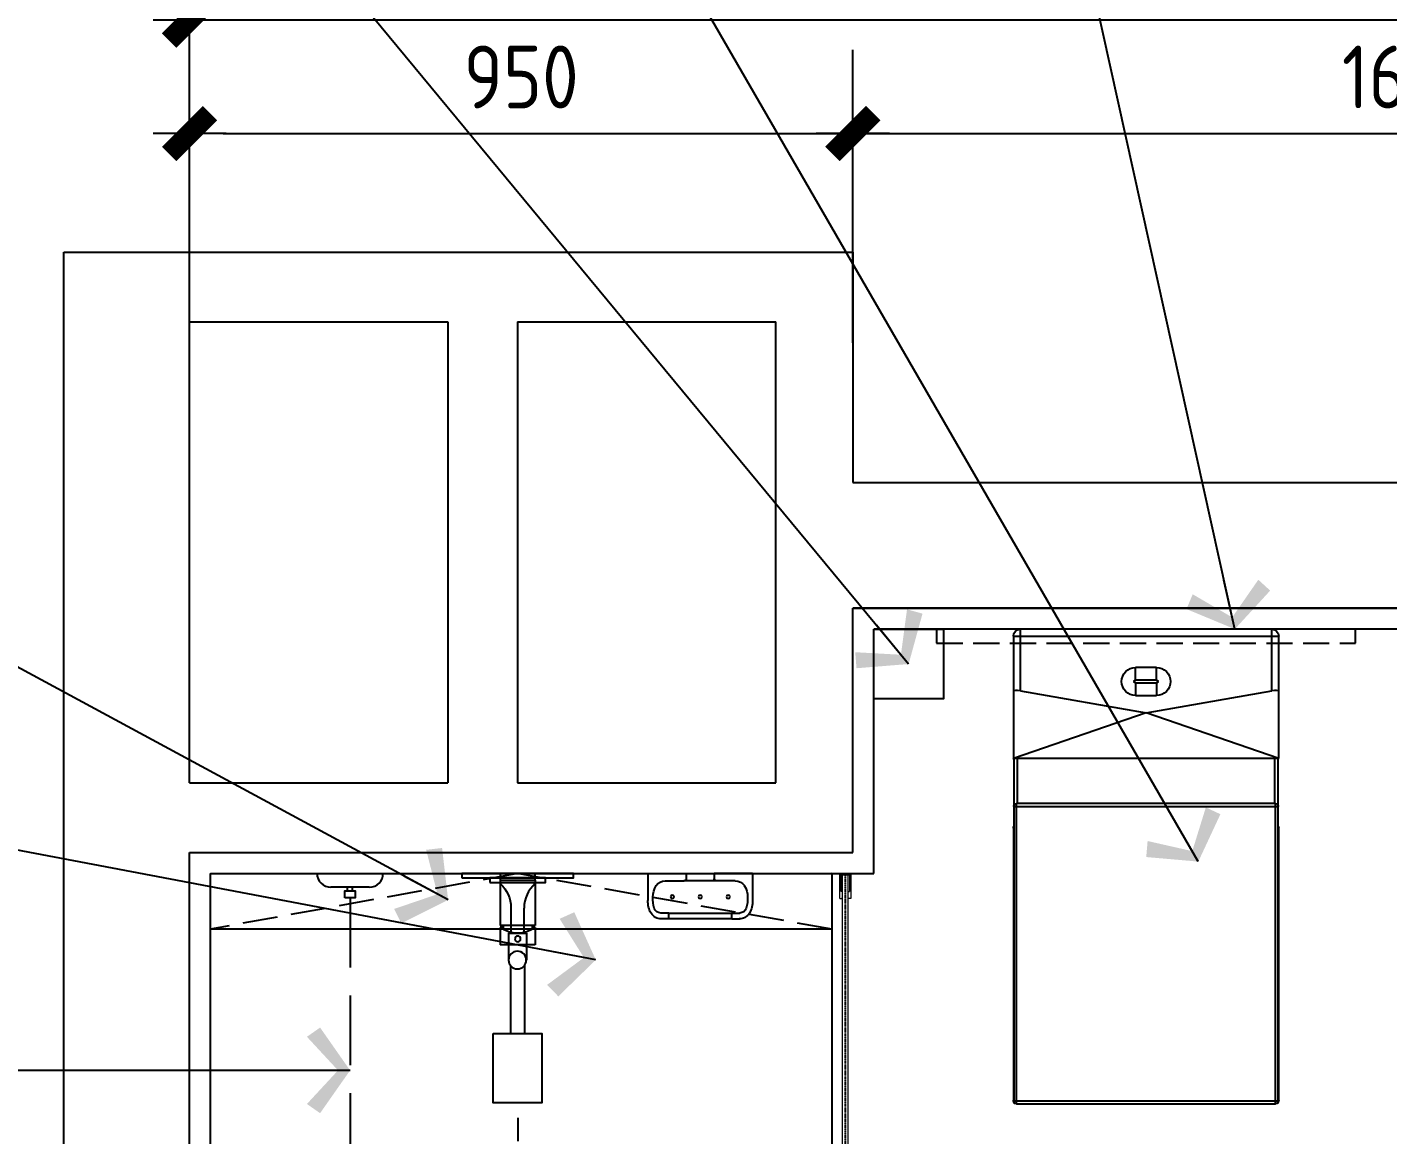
# Model space of a CAD drawing. Extents: x 220391 to 385981, y 332279 to 483868.
# Drawn here: x 246484 to 248432, y 480715 to 482301 of the extents above; entities that cross this region are included whole.
import ezdxf

# ---------------------------------------------------------------- set-up
doc = ezdxf.new("R2010")
doc.units = 0
doc.header["$MEASUREMENT"] = 0
for name, pattern in [('115C2家具布置$0$DASH', [0.35, 0.25, -0.1]), ('DASH', [0.35, 0.25, -0.1]), ('家具平面底图$0$DOM-虚线', [0.35, 0.25, -0.1]), ('家具平面底图$0$DOM-门开启线', [0.666666, 0.333333, -0.111111, 0.111111, -0.111111])]:
    doc.linetypes.add(name, pattern=pattern)
doc.layers.add('115C2家具布置$0$P-10-洁具、厨具-Time', color=1, linetype='Continuous', lineweight=0)
for name, color, linetype in [('F-洁具-DOM', 1, 'Continuous'), ('墙体', 4, 'Continuous'), ('窗', 4, 'Continuous')]:
    doc.layers.add(name, color=color, linetype=linetype)
doc.styles.add('DOM-romans.shx', font='dim.shx')
doc.dimstyles.new('DOM_DIM_1 80', dxfattribs={"dimscale": 60, "dimtxt": 1.5, "dimasz": 0.8, "dimexe": 2, "dimexo": 1.5, "dimgap": 0.6, "dimtad": 1, "dimdec": 0, "dimrnd": 5, "dimzin": 12, "dimdsep": 46, "dimtxsty": 'DOM-romans.shx', "dimblk": 'DOM_Dimension_Tick', "dimcen": 0.125, "dimclrd": 44, "dimclre": 44, "dimclrt": 50, "dimadec": 0, "dimazin": 0, "dimtfac": 1, "dimtdec": 0, "dimtix": 1, "dimtmove": 2, "dimatfit": 3, "dimldrblk": 'DOM_Leader_Arrow', "dimfxl": 0, "dimtvp": 1, "dimtolj": 1, "dimtzin": 0, "dimarcsym": 0})

# ---------------------------------------------------------------- blocks, each defined once
blk = doc.blocks.new('*U527')
at = {"color": 8}
for p, q in [((225229.4, -9382.4), (225219.8, -9418.2)), ((225243.9, -9386.3), (225229.4, -9382.4)), ((225234.3, -9422), (225243.9, -9386.3)), ((225240, -9400.8), (225225.5, -9396.9))]:
    blk.add_line(p, q, dxfattribs=at)
for p, q in [((224569.3, -9571.6), (224569.3, -9555.6)), ((224569.3, -9555.6), (224605.3, -9555.6)), ((224571.3, -9557.6), (224595.3, -9557.6)), ((224571.3, -9560.6), (224572.3, -9559.6)), ((224571.3, -9566.6), (224571.3, -9560.6)), ((224571.3, -9566.6), (224572.3, -9567.6)), ((225084.3, -9559.6), (224572.3, -9559.6)), ((225084.3, -9567.6), (224572.3, -9567.6)), ((224595.3, -9559.6), (224595.3, -9557.6)), ((224605.3, -9559.6), (224595.3, -9559.6)), ((224595.3, -9559.6), (224595.3, -9559.6)), ((224605.3, -9567.6), (224595.3, -9567.6)), ((224595.3, -9567.6), (224595.3, -9569.6)), ((224605.3, -9555.6), (224605.3, -9559.6)), ((224605.3, -9571.6), (224605.3, -9567.6)), ((225084.3, -9559.6), (225085.3, -9560.6)), ((225084.3, -9567.6), (225085.3, -9566.6)), ((225085.3, -9560.6), (225085.3, -9566.6)), ((224605.3, -9571.6), (224569.3, -9571.6)), ((224595.3, -9569.6), (224571.3, -9569.6)), ((224603.3, -9569.6), (224603.3, -9569.6))]:
    blk.add_line(p, q)
at = {"ltscale": 1000}
blk.add_line((224571.3, -9569.6), (224571.3, -9557.6), dxfattribs=at)
for points in [[(225724.9, -9563.9), (225723.7, -9564.6), (225107.4, -9399.4), (225106.7, -9398.2), (225108.3, -9392.4), (225109.5, -9391.7), (225725.8, -9556.8), (225726.5, -9558.1)], [(225678.7, -9543.2), (225731.8, -9557.4), (225732.3, -9555.5), (225730.2, -9551.8), (225680, -9538.4)], [(225735.3, -9588.6), (225739.3, -9588.6), (225739.3, -9538.6), (225735.3, -9538.6)], [(225676.1, -9552.9), (225729.2, -9567.1), (225728.7, -9569), (225725, -9571.1), (225674.8, -9557.7)], [(225724.4, -9565.8), (225734.1, -9568.4), (225736.6, -9558.7), (225727, -9556.1)]]:
    blk.add_lwpolyline(points, close=True)
at = {"color": 8}
for points in [[(225496.4, -9545.1), (225206.6, -9467.4), (225216.2, -9431.7)], [(225230.7, -9435.6), (225213.3, -9430.9), (225214, -9428), (225216.9, -9428.8)], [(225234.3, -9422), (225216.9, -9417.4), (225216.1, -9420.3), (225219, -9421.1)], [(225216.9, -9428.8), (225231.4, -9432.7), (225234.3, -9433.4), (225233.6, -9436.3), (225230.7, -9435.6)], [(225219, -9421.1), (225233.5, -9424.9), (225236.4, -9425.7), (225237.2, -9422.8), (225234.3, -9422)], [(225230.7, -9435.6), (225225, -9456.8), (225485.8, -9526.7), (225491.5, -9505.4)], [(225505.9, -9509.3), (225488.6, -9504.7), (225489.3, -9501.8), (225492.2, -9502.5)], [(225509.6, -9495.8), (225492.2, -9491.1), (225491.4, -9494), (225494.3, -9494.8)], [(225492.2, -9502.5), (225506.7, -9506.4), (225509.6, -9507.2), (225508.8, -9510.1), (225505.9, -9509.3)], [(225494.3, -9494.8), (225508.8, -9498.7), (225511.7, -9499.5), (225512.5, -9496.6), (225509.6, -9495.8)], [(225496.4, -9545.1), (225505.9, -9509.3)]]:
    blk.add_lwpolyline(points, dxfattribs=at)
at = {"linetype": '115C2家具布置$0$DASH', "ltscale": 0.2}
blk.add_arc((225720.2, -9561.6), 634.8, 164.8195, 180.1805, dxfattribs=at)
at = {"layer": 'Defpoints', "color": 8, "linetype": '115C2家具布置$0$DASH', "ltscale": 0.1}
blk.add_line((225735.3, -9563.6), (224571.3, -9563.6), dxfattribs=at)
blk = doc.blocks.new('家具平面底图$0$A$C3001446E')
at = {"color": 8, "linetype": '家具平面底图$0$DOM-门开启线', "ltscale": 100}
for p, q in [((-500, 150), (-500, -150)), ((-350, 0), (-650, 0))]:
    blk.add_line(p, q, dxfattribs=at)
for p, q in [((-102.2, 25, 0), (-102.2, -25, 0)), ((-77.2, 25, 0), (-102.2, 25, 0)), ((-74.7, 20.8, 0), (-79.9, 20.8, 0)), ((-77.2, 25, 0), (-77.2, 20.8, 0)), ((-13, 25, 0), (-74.7, 25, 0)), ((-77.2, -25, 0), (-102.2, -25, 0)), ((-74.7, -20.8, 0), (-79.9, -20.8, 0)), ((-77.2, -20.8, 0), (-77.2, -25, 0)), ((-13, -25, 0), (-74.7, -25, 0))]:
    blk.add_line(p, q)
at = {"color": 8}
blk.add_line((-74.7, 25, 0), (-74.7, -25, 0), dxfattribs=at)
at = {"color": 250}
for p, q in [((-131.9, 9.6), (-229.4, 9.6)), ((-85.6, 12.4), (-124.2, 12.4)), ((-85.6, -13.1), (-85.6, 12.4)), ((-85.6, -9.7), (-85.6, 9)), ((-85.6, 9), (-49.5, 9)), ((-131.9, -10.4), (-229.4, -10.4)), ((-85.6, -13.1), (-124.2, -13.1)), ((0, -25), (-5.9, -25))]:
    blk.add_line(p, q, dxfattribs=at)
at = {"linetype": '家具平面底图$0$DOM-虚线', "ltscale": 100}
blk.add_lwpolyline([(-600, -100), (-600, 100), (-400, 100), (-400, -100)], close=True, dxfattribs=at)
at = {"color": 8, "linetype": '家具平面底图$0$DOM-虚线', "ltscale": 100}
blk.add_lwpolyline([(-590, -90), (-590, 90), (-410, 90), (-410, -90)], close=True, dxfattribs=at)
for points in [[(-6.5, -80), (-6.5, 80), (0, 80), (0, -80)], [(-13, -40), (-13, 40), (-6.5, 40), (-6.5, -40)]]:
    blk.add_lwpolyline(points, close=True)
at = {"color": 250}
for points in [[(-229.4, -35.4), (-229.4, 34.6), (-328.7, 34.6), (-328.7, -35.4)], [(0, -25), (-9.8, -25), (-9.8, 25), (0, 25)]]:
    blk.add_lwpolyline(points, close=True, dxfattribs=at)
for points in [[(-9.8, 25), (-14.6, 25, -0.211273), (-49.5, 9, -0.201002)], [(-9.8, -25), (-14.6, -25, 0.210081), (-49.1, -9.7), (-85.6, -9.7)]]:
    blk.add_lwpolyline(points, format="xyb", dxfattribs=at)
blk.add_circle((-124, -0.4), 12.7, dxfattribs=at)
at = {"color": 8}
blk.add_circle((-93.8, 0), 4.17, dxfattribs=at)
blk.add_arc((-43.8, 0, 0), 41.7, 143.1301, 216.8699, dxfattribs=at)
blk = doc.blocks.new('家具平面底图$0$A$C591D7FFC')
at = {"linetype": '家具平面底图$0$DOM-虚线', "ltscale": 150}
blk.add_lwpolyline([(300, -20), (-300, -20), (-300, 0), (300, 0)], close=True, dxfattribs=at)
blk = doc.blocks.new('家具平面底图$0$A$C619B377B')
at = {"linetype": 'Continuous'}
for p, q in [((-180, 0), (180, 0)), ((-190, -185.2), (-190, -10)), ((190, -10), (190, -185.2)), ((-189.5, -186.2), (-190, -185.2)), ((-189.5, -676), (-189.5, -186.1)), ((-184.5, -185.2), (184.5, -185.2)), ((189.5, -186.2), (190, -185.2)), ((189.5, -186.1), (189.5, -676)), ((189.5, -254), (-189.5, -254)), ((185.5, -680), (-185.5, -680))]:
    blk.add_line(p, q, dxfattribs=at)
at = {"color": 8, "linetype": 'Continuous'}
for p, q in [((-180, -88.3), (-180, 0)), ((180, -88.3), (180, 0)), ((190, -10), (-190, -10)), ((-15, -55), (15, -55)), ((-15, -73), (-15, -55)), ((15, -73), (15, -55)), ((-15, -73), (15, -73)), ((15, -77), (-15, -77)), ((-15, -77), (-15, -95)), ((15, -77), (15, -95)), ((0, -120), (-180, -88.3)), ((15, -95), (-15, -95)), ((180, -88.3), (0, -120)), ((-190, -185.2), (0, -120)), ((0, -120), (190, -185.2)), ((-184.5, -250), (-184.5, -185.2)), ((184.5, -185.2), (184.5, -250)), ((-185.5, -250), (185.5, -250)), ((-185.5, -680), (-185.5, -250)), ((185.5, -680), (185.5, -250)), ((-189.5, -285), (-190, -285)), ((-190, -675), (-190, -285)), ((190, -285), (189.5, -285)), ((190, -285), (190, -675)), ((-190, -675), (-189.5, -675)), ((-189.5, -676), (189.5, -676)), ((-188.7, -679.1), (-188.4, -678.8)), ((188.4, -678.8), (188.7, -679.1)), ((189.9, -675), (190, -675))]:
    blk.add_line(p, q, dxfattribs=at)
at = {"linetype": 'Continuous'}
for centre, radius, start, end in [((-180, -10), 10, 90, 180), ((-185.5, -676), 4, 180, 270), ((185.5, -676), 4, 270, 0)]:
    blk.add_arc(centre, radius, start, end, dxfattribs=at)
at = {"color": 8, "linetype": 'Continuous'}
for centre, radius, start, end in [((180, -10), 10, 0, 90), ((-15, -75), 20, 90, 270), ((15, -75), 20, 270, 90), ((-15, -75), 2, 90, 270), ((15, -75), 2, 270, 90), ((-185.5, -254), 4, 90, 180), ((185.5, -254), 4, 0, 90), ((-185, -285), 5, 155.1791, 180), ((185, -285), 5, 0, 24.7583), ((-185, -675), 5, 180, 217.3553), ((-175, -674.8), 14.5, 191.2565, 193.3174), ((-175.6, -674.9), 13.9, 193.3081, 196.9705), ((-186.9, -676.4), 3.26, 232.0237, 236.5582), ((-183.6, -663.5), 16.5, 252.0625, 255.3707), ((-183.5, -662.9), 17.1, 255.3597, 256.5632), ((183.5, -662.9), 17.1, 283.4368, 284.6403), ((183.6, -663.5), 16.5, 284.6293, 287.9375), ((186.9, -676.4), 3.26, 303.4418, 307.9763), ((175.6, -674.9), 13.9, 343.0295, 346.6919), ((185, -675), 5, 322.6233, 0), ((175, -674.8), 14.5, 346.6826, 348.7435)]:
    blk.add_arc(centre, radius, start, end, dxfattribs=at)
at = {"color": 8, "linetype": 'Continuous', "extrusion": (0, 0, -1)}
for centre, major_axis, start_param, end_param in [((-180, -90.9), (9.99, -1.89), 3.092725, 4.663521), ((180, -90.9), (9.99, 1.89), -1.521928, 0.048868)]:
    blk.add_ellipse(centre, major_axis=major_axis, ratio=0.25825, start_param=start_param, end_param=end_param, dxfattribs=at)
at = {"linetype": 'Continuous', "extrusion": (0, 0, -1)}
for centre, start_param, end_param in [((-184.5, -186.1), 3.145147, 4.712389), ((184.5, -186.1), 4.712389, 6.279631)]:
    blk.add_ellipse(centre, major_axis=(5, 0), ratio=0.176327, start_param=start_param, end_param=end_param, dxfattribs=at)
at = {"layer": 'F-洁具-DOM'}
blk.add_blockref('家具平面底图$0$A$C591D7FFC', (0, 0), dxfattribs=at)
blk = doc.blocks.new('家具平面底图$0$A$C271434D2')
for p, q in [((75, 0), (-75, 0)), ((-75, 0), (-20, 0)), ((-75, 0), (-75, -38.8)), ((75, 0), (20, 0)), ((75, 0), (75, -38.8)), ((-45.1, -65), (-56.6, -65)), ((-45.1, -65), (45.1, -65)), ((45.1, -65), (56.6, -65))]:
    blk.add_line(p, q)
at = {"color": 8}
for p, q in [((-50.1, -10.4), (-22.9, -10.4)), ((-22.9, -10.4), (22.9, -10.4)), ((-20, 0), (-20, -7.5)), ((20, 0), (20, -7.5)), ((50.1, -10.4), (22.9, -10.4)), ((-45.1, -56.7), (-56.7, -56.7)), ((-45.1, -65), (-45.1, -56.7)), ((45.1, -56.7), (-45.1, -56.7)), ((45.1, -65), (45.1, -56.7)), ((45.1, -56.7), (56.7, -56.7))]:
    blk.add_line(p, q, dxfattribs=at)
for centre in [(-40, -33.5), (0, -33.5), (40, -33.5)]:
    blk.add_circle(centre, 2.5, dxfattribs=at)
for centre, radius, start, end in [((-35.7, -34.3), 32.2, 148.4973, 179.159), ((-49.6, -27), 16.6, 91.8932, 144.9415), ((-22.9, -7.5), 2.95, 270, 0), ((22.9, -7.5), 2.95, 180, 270), ((49.6, -27), 16.6, 35.0585, 88.1068), ((35.7, -34.3), 32.2, 0.841, 31.5027), ((-22.3, -36.6), 45.6, 176.4902, 196.8871), ((22.3, -36.6), 45.6, 343.1129, 3.5098), ((-56.5, -46.7), 9.98, 198.5079, 269.357), ((56.5, -46.7), 9.98, 270.643, 341.4921)]:
    blk.add_arc(centre, radius, start, end, dxfattribs=at)
for centre, radius, start, end in [((-40.3, -39.7), 34.7, 178.5178, 209.9151), ((40.3, -39.7), 34.7, 330.0849, 1.4822), ((-56.2, -48.5), 16.5, 211.2187, 271.3515), ((56.2, -48.5), 16.5, 268.6485, 328.7813)]:
    blk.add_arc(centre, radius, start, end)
blk = doc.blocks.new('DOM_Dimension_Tick')
at = {"color": 0, "linetype": 'ByBlock'}
for p, q in [((-1.091, 0), (0, 0)), ((0, 0), (1.091, 0))]:
    blk.add_line(p, q, dxfattribs=at)
at = {"color": 0, "linetype": 'Continuous', "const_width": 0.608}
blk.add_lwpolyline([(-0.61, -0.61), (0.61, 0.61)], dxfattribs=at)
blk = doc.blocks.new('*D522')
at = {"color": 44, "lineweight": -2, "transparency": 16777216}
for p, q in [((246027.9, 481119.2), (246027.6, 481119.2)), ((246147.6, 479937.2), (246147.6, 481071.2)), ((246027.9, 479889.2), (246027.6, 479889.2))]:
    blk.add_line(p, q, dxfattribs=at)
at = {"layer": 'Defpoints', "color": 0, "transparency": 16777216}
for p in [(246147.6, 481119.2), (246716.1, 481119.2, 1044096.2), (246716.1, 479889.2, 1044096.2)]:
    blk.add_point(p, dxfattribs=at)
at = {"color": 44, "lineweight": -2, "transparency": 16777216, "xscale": 48, "yscale": 48, "zscale": 48}
for p, rotation in [((246147.6, 481119.2), 90), ((246147.6, 479889.2), 270)]:
    blk.add_blockref('DOM_Dimension_Tick', p, dxfattribs=dict(at, rotation=rotation))
at = {"color": 50, "transparency": 16777216, "insert": (246066.6, 480504.2), "char_height": 90, "attachment_point": 5, "rotation": 90, "style": 'DOM-romans.shx'}
blk.add_mtext('\\A1;1230', dxfattribs=at)
blk = doc.blocks.new('DOM_Leader_Arrow')
at = {"color": 0, "linetype": 'ByBlock'}
blk.add_line((0, 0), (-1.5, 0), dxfattribs=at)
for points in [[(-1.288, 1.003), (-0.895, 1.278), (-0.36, 0), (0, 0)], [(-1.288, -1.003), (-0.895, -1.278), (-0.36, 0), (0, 0)]]:
    blk.add_solid(points, dxfattribs=at)
blk = doc.blocks.new('*D526')
at = {"color": 44, "lineweight": -2, "transparency": 16777216}
for p, q in [((246028.3, 481469.2), (246027.6, 481469.2)), ((246147.6, 481167.2), (246147.6, 481421.2)), ((246028.3, 481119.2), (246027.6, 481119.2))]:
    blk.add_line(p, q, dxfattribs=at)
at = {"layer": 'Defpoints', "color": 0, "transparency": 16777216}
for p in [(246147.6, 481469.2), (247666.1, 481469.2, 1044096.2), (247666.1, 481119.2, 1044096.2)]:
    blk.add_point(p, dxfattribs=at)
at = {"color": 44, "lineweight": -2, "transparency": 16777216, "xscale": 48, "yscale": 48, "zscale": 48}
for p, rotation in [((246147.6, 481469.2), 90), ((246147.6, 481119.2), 270)]:
    blk.add_blockref('DOM_Dimension_Tick', p, dxfattribs=dict(at, rotation=rotation))
at = {"color": 50, "transparency": 16777216, "insert": (246066.6, 481294.2), "char_height": 90, "attachment_point": 5, "rotation": 90, "style": 'DOM-romans.shx'}
blk.add_mtext('\\A1;350', dxfattribs=at)
blk = doc.blocks.new('*D528')
at = {"color": 44, "lineweight": -2, "transparency": 16777216}
for p, q in [((246716.2, 482268.8), (246716.2, 482269.2)), ((247666.1, 482268.8), (247666.1, 482269.2)), ((246764.2, 482149.2), (247618.1, 482149.2))]:
    blk.add_line(p, q, dxfattribs=at)
at = {"layer": 'Defpoints', "color": 0, "transparency": 16777216}
for p in [(247666.1, 482149.2), (246716.2, 481109.4, 1044096.2), (247666.1, 481119.2, 1044096.2)]:
    blk.add_point(p, dxfattribs=at)
at = {"color": 44, "lineweight": -2, "transparency": 16777216, "xscale": 48, "yscale": 48, "zscale": 48, "rotation": 180}
blk.add_blockref('DOM_Dimension_Tick', (246716.2, 482149.2), dxfattribs=at)
at = {"color": 44, "lineweight": -2, "transparency": 16777216, "xscale": 48, "yscale": 48, "zscale": 48}
blk.add_blockref('DOM_Dimension_Tick', (247666.1, 482149.2), dxfattribs=at)
at = {"color": 50, "transparency": 16777216, "insert": (247191.2, 482230.2), "char_height": 90, "attachment_point": 5, "style": 'DOM-romans.shx'}
blk.add_mtext('\\A1;950', dxfattribs=at)
blk = doc.blocks.new('*D529')
at = {"color": 44, "lineweight": -2, "transparency": 16777216}
for p, q in [((247666.1, 482268.8), (247666.1, 482269.2)), ((249266.1, 482268.9), (249266.1, 482269.2)), ((247714.1, 482149.2), (249218.1, 482149.2))]:
    blk.add_line(p, q, dxfattribs=at)
at = {"layer": 'Defpoints', "color": 0, "transparency": 16777216}
for p in [(249266.1, 482149.2), (249266.1, 481469.2, 1044096.2), (247666.1, 481119.2, 1044096.2)]:
    blk.add_point(p, dxfattribs=at)
at = {"color": 44, "lineweight": -2, "transparency": 16777216, "xscale": 48, "yscale": 48, "zscale": 48, "rotation": 180}
blk.add_blockref('DOM_Dimension_Tick', (247666.1, 482149.2), dxfattribs=at)
at = {"color": 44, "lineweight": -2, "transparency": 16777216, "xscale": 48, "yscale": 48, "zscale": 48}
blk.add_blockref('DOM_Dimension_Tick', (249266.1, 482149.2), dxfattribs=at)
at = {"color": 50, "transparency": 16777216, "insert": (248466.1, 482230.2), "char_height": 90, "attachment_point": 5, "style": 'DOM-romans.shx'}
blk.add_mtext('\\A1;1600', dxfattribs=at)
blk = doc.blocks.new('*D534')
at = {"color": 44, "lineweight": -2, "transparency": 16777216}
for p, q in [((246716.2, 482431.3), (246716.2, 482431.7)), ((253266.2, 482431.3), (253266.2, 482431.7)), ((253218.2, 482311.7), (246764.2, 482311.7))]:
    blk.add_line(p, q, dxfattribs=at)
at = {"layer": 'Defpoints', "color": 0, "transparency": 16777216}
for p in [(246716.2, 482311.7), (246716.2, 481469.2, 1044096.2), (253266.2, 481469.2, 1044096.2)]:
    blk.add_point(p, dxfattribs=at)
at = {"color": 44, "lineweight": -2, "transparency": 16777216, "xscale": 48, "yscale": 48, "zscale": 48, "rotation": 180}
blk.add_blockref('DOM_Dimension_Tick', (246716.2, 482311.7), dxfattribs=at)
at = {"color": 44, "lineweight": -2, "transparency": 16777216, "xscale": 48, "yscale": 48, "zscale": 48}
blk.add_blockref('DOM_Dimension_Tick', (253266.2, 482311.7), dxfattribs=at)
at = {"color": 50, "transparency": 16777216, "insert": (249991.2, 482392.7), "char_height": 90, "attachment_point": 5, "style": 'DOM-romans.shx'}
blk.add_mtext('\\A1;6550', dxfattribs=at)
blk = doc.blocks.new('A$C82975cfe')
at = {"color": 44}
blk.add_line((-300, 0), (120, 0), dxfattribs=at)

msp = doc.modelspace()

# ---------------------------------------------------------------- linework, layer by layer
at = {"color": 4}
for p, q in [((246536.3, 479529.3, 1044096.2), (246536.3, 481979.2, 1044096.2)), ((246716.1, 481219.2, 1044096.2), (246716.1, 481879.2, 1044096.2)), ((247086.1, 481879.2, 1044096.2), (247086.1, 481219.2, 1044096.2)), ((247186.1, 481879.2, 1044096.2), (247186.1, 481219.2, 1044096.2))]:
    msp.add_line(p, q, dxfattribs=at)
at = {"color": 8}
msp.add_line((247636.1, 481089.2, 1044096.2), (247636.1, 479899.2, 1044096.2), dxfattribs=at)
at = {"color": 1, "elevation": 1044096.2}
for points in [[(247696.1, 481439.2), (247796.1, 481439.2), (247796.1, 481339.2), (247696.1, 481339.2)], [(247636.1, 481089.4), (247636.1, 481009.4), (246746.2, 481009.4), (246746.2, 481088.9)]]:
    msp.add_lwpolyline(points, close=True, dxfattribs=at)
at = {"layer": 'F-洁具-DOM'}
for p, q in [((246973.6, 481069.5, 1044096.2), (246918.6, 481069.5, 1044096.2)), ((246942.6, 481064.5, 1044096.2), (246942.6, 481069.5, 1044096.2)), ((246949.6, 481064.5, 1044096.2), (246949.6, 481069.5, 1044096.2))]:
    msp.add_line(p, q, dxfattribs=at)
at = {"layer": 'F-洁具-DOM', "color": 8, "linetype": 'DASH', "ltscale": 400}
msp.add_line((246946.1, 481054.5, 1044096.2), (246946.1, 479916.6, 1044096.2), dxfattribs=at)
at = {"layer": 'F-洁具-DOM', "color": 8, "linetype": 'DASH', "ltscale": 200, "elevation": 1044096.2}
msp.add_lwpolyline([(247636.1, 481009.4), (247186.1, 481089.1), (246746.2, 481009.4)], dxfattribs=at)
at = {"layer": 'F-洁具-DOM', "elevation": 1044096.2}
msp.add_lwpolyline([(246938.6, 481054.5), (246938.6, 481064.5), (246953.6, 481064.5), (246953.6, 481054.5)], close=True, dxfattribs=at)
at = {"layer": 'F-洁具-DOM'}
for centre, start, end in [((246918.6, 481089.5, 1044096.2), 180, 270), ((246973.6, 481089.5, 1044096.2), 270, 0)]:
    msp.add_arc(centre, 20, start, end, dxfattribs=at)
at = {"layer": '墙体'}
for p, q in [((246536.3, 481979.2, 1044096.2), (247666.1, 481979.2, 1044096.2)), ((247666.1, 481979.2, 1044096.2), (247666.1, 481649.2, 1044096.2)), ((246716.1, 481879.2, 1044096.2), (247086.1, 481879.2, 1044096.2)), ((247186.1, 481879.2, 1044096.2), (247556.1, 481879.2, 1044096.2)), ((247556.1, 481219.2, 1044096.2), (247556.1, 481879.2, 1044096.2)), ((247666.1, 481649.2, 1044096.2), (253446.2, 481649.2, 1044096.2)), ((247666.1, 481469.2, 1044096.2), (249326.1, 481469.2, 1044096.2)), ((247666.1, 481119.2, 1044096.2), (247666.1, 481469.2, 1044096.2)), ((249386.1, 481469.2, 1044096.2), (247666.1, 481469.2, 1044096.2)), ((246716.1, 481219.2, 1044096.2), (247086.1, 481219.2, 1044096.2)), ((246716.2, 481219.2, 1044096.2), (247086.1, 481219.2, 1044096.2)), ((247186.1, 481219.2, 1044096.2), (247556.1, 481219.2, 1044096.2)), ((246716.2, 481119.2, 1044096.2), (247666.1, 481119.2, 1044096.2))]:
    msp.add_line(p, q, dxfattribs=at)
at = {"layer": '墙体', "color": 5}
for p, q in [((246716.2, 481649.1, 1044096.2), (246716.2, 481649.2, 1044096.2)), ((246716.2, 481649.1, 1044096.2), (246716.2, 481649.2, 1044096.2)), ((246716.2, 481469.4, 1044096.2), (246716.2, 481469.2, 1044096.2)), ((246716.2, 481469.4, 1044096.2), (246716.2, 481469.2, 1044096.2)), ((247696.1, 481469.2, 1044096.2), (247696.1, 481469.2, 1044096.2))]:
    msp.add_line(p, q, dxfattribs=at)
at = {"layer": '墙体', "color": 3}
for p, q in [((247696.1, 481089.2, 1044096.2), (247696.1, 481439.2, 1044096.2)), ((246746.1, 481089.2, 1044096.2), (247696.1, 481089.2, 1044096.2)), ((246746.2, 479919.2, 1044096.2), (246746.2, 481089.2, 1044096.2))]:
    msp.add_line(p, q, dxfattribs=at)
at = {"layer": '墙体', "color": 4}
msp.add_line((246716.1, 479889.2, 1044096.2), (246716.2, 481119.2, 1044096.2), dxfattribs=at)
at = {"layer": '窗', "color": 5}
msp.add_line((249043.9, 481469.2, 1044096.2), (247842.7, 481469.2, 1044096.2), dxfattribs=at)
at = {"layer": '窗', "color": 3}
msp.add_line((249236.1, 481439.2, 1044096.2), (247696.1, 481439.2, 1044096.2), dxfattribs=at)

# ---------------------------------------------------------------- block references
at = {"color": 4, "rotation": 90.00000000000001}
for p in [(246716.2, 482311.7), (246716.2, 482149.2), (247666.1, 482149.2)]:
    msp.add_blockref('A$C82975cfe', p, dxfattribs=at)
at = {"layer": '115C2家具布置$0$P-10-洁具、厨具-Time', "rotation": 270}
msp.add_blockref('*U527', (257219.1, 705658.6, 1044096.2), dxfattribs=at)
at = {"layer": 'F-洁具-DOM', "xscale": -1}
for name, p in [('家具平面底图$0$A$C619B377B', (248086.1, 481439.2, 1044096.2)), ('家具平面底图$0$A$C271434D2', (247447.6, 481089.2, 1044096.2))]:
    msp.add_blockref(name, p, dxfattribs=at)
at = {"layer": 'F-洁具-DOM', "xscale": -1, "rotation": 270}
msp.add_blockref('家具平面底图$0$A$C3001446E', (247186.2, 481089.2, 1044096.2), dxfattribs=at)

# ---------------------------------------------------------------- dimensions: what is measured, and where the dimension line sits
at = {"color": 4}
for base, p1, p2, picture, middle in [((246716.2, 482311.7), (253266.2, 481469.2, 1044096.2), (246716.2, 481469.2, 1044096.2), '*D534', (249991.2, 482392.7)), ((247666.1, 482149.2), (246716.2, 481109.4, 1044096.2), (247666.1, 481119.2, 1044096.2), '*D528', (247191.2, 482230.2)), ((249266.1, 482149.2), (247666.1, 481119.2, 1044096.2), (249266.1, 481469.2, 1044096.2), '*D529', (248466.1, 482230.2))]:
    dim = msp.add_linear_dim(base=base, p1=p1, p2=p2, dimstyle='DOM_DIM_1 80', dxfattribs=at)
    dim.commit()
    dim.dimension.update_dxf_attribs({"geometry": picture, "text_midpoint": middle})
for base, p1, p2, picture, middle in [((246147.6, 481469.2), (247666.1, 481119.2, 1044096.2), (247666.1, 481469.2, 1044096.2), '*D526', (246066.6, 481294.2)), ((246147.6, 481119.2), (246716.1, 479889.2, 1044096.2), (246716.1, 481119.2, 1044096.2), '*D522', (246066.6, 480504.2))]:
    dim = msp.add_linear_dim(base=base, p1=p1, p2=p2, angle=90, dimstyle='DOM_DIM_1 80', dxfattribs=at)
    dim.commit()
    dim.dimension.update_dxf_attribs({"geometry": picture, "text_midpoint": middle})

# ---------------------------------------------------------------- leaders
for points in [[(247746.1, 481389.2, 1044096.2), (246651.2, 482712.1, 1044096.2), (246451.2, 482712.1, 1044096.2)], [(248161, 481106.2), (247233.5, 482712.1), (247033.5, 482712.1)], [(248213.3, 481439.2, 1044096.2), (247931.6, 482712.1, 1044096.2), (247731.6, 482712.1, 1044096.2)], [(248680.1, 481395.7, 1044096.2), (248605, 482709.5, 1044096.2), (248405, 482709.5, 1044096.2)], [(247086.5, 481051.3), (245943.9, 481669.2), (245643.9, 481669.2)], [(247298, 480965.4, 1044096.2), (245943.9, 481222.2, 1044096.2), (245643.9, 481222.2, 1044096.2)], [(246946.1, 480807.1, 1044096.2), (245643.9, 480807.1, 1044096.2)]]:
    msp.add_leader(points, dimstyle='DOM_DIM_1 80', override={"dimgap": 0.6, "dimtad": 0}, dxfattribs=at)

doc.saveas('drawing.dxf')
